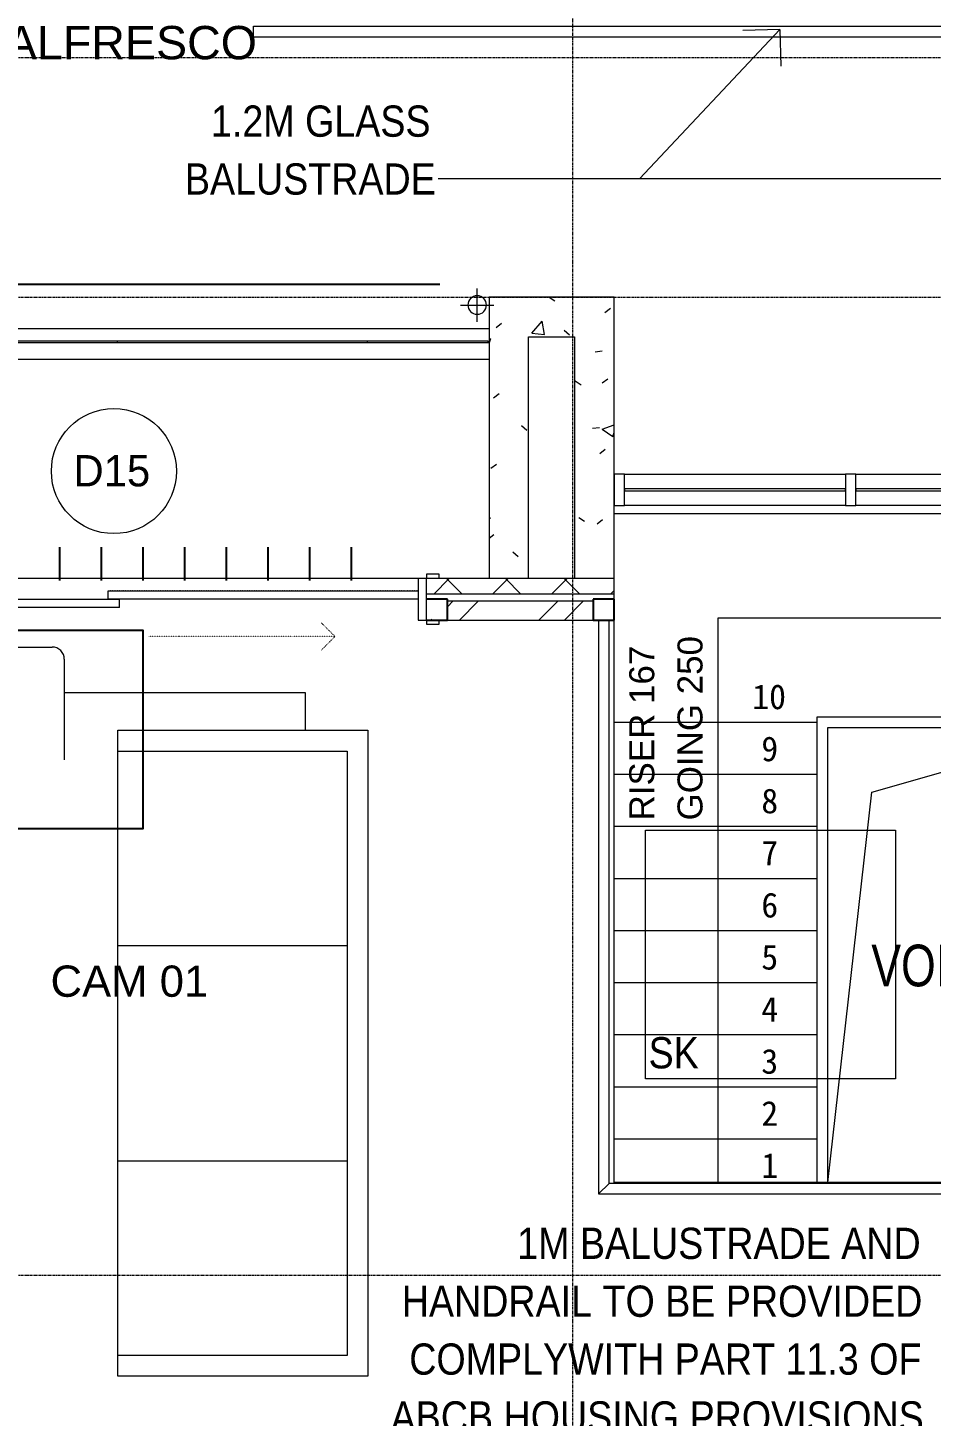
# Model space of a CAD drawing. Header units: millimetres. Extents: x -1971 to 39113, y -25802 to 13528.
# Drawn here: x 14531 to 18866, y 87 to 6751 of the extents above; entities that cross this region are included whole.
import ezdxf

# ---------------------------------------------------------------- set-up
doc = ezdxf.new("R2010")
doc.units = ezdxf.units.MM
for name, pattern in [('Dash - Tight', [4.5, 3, -1.5]), ('Grid Line', [22.225, 12.7, -3.175, 3.175, -3.175]), ('T-swing', [1.2, 0, -0.6, 0, -0.6])]:
    doc.linetypes.add(name, pattern=pattern)
for name, color, linetype, lineweight in [('A-DETL', 90, 'Continuous', 9), ('A-DETL-THIN', 151, 'Continuous', 9), ('A-DOOR', 31, 'Continuous', 9), ('A-DOOR-FRAM', 31, 'Continuous', 9), ('A-DOOR-IDEN', 31, 'Continuous', 9), ('A-FLOR', 192, 'Continuous', 18), ('A-FLOR-HRAL', 11, 'Continuous', 9), ('A-GLAZ-CURT', 52, 'Continuous', 9), ('A-GLAZ-CWMG', 51, 'Continuous', 9), ('A-WALL', 113, 'Continuous', 18), ('A-WALL-PATT', 111, 'Continuous', 18), ('G Furniture_dwg', 8, 'Continuous', 9), ('G-ANNO-TEXT', 231, 'Continuous', 9), ('P-PIPE', 3, 'Continuous', 9), ('P-PIPE-CNTR', 3, 'Continuous', 9), ('S-COLS', 52, 'Continuous', 9), ('S-GRID', 1, 'Continuous', 9), ('S-STRS', 31, 'Continuous', 9), ('S-STRS-ANNO', 31, 'Continuous', 9), ('图层 01', 18, 'Continuous', 9)]:
    doc.layers.add(name, color=color, linetype=linetype, lineweight=lineweight)
for name, color, linetype, lineweight, true_color in [('ID_CAMERA_VIEWS', 7, 'Continuous', 25, 0xb86b1b), ('ID_EXISTING_SUPERSEDED', 7, 'Continuous', 25, 0x9e978b), ('ID_LIGHTING_COVE', 7, 'Continuous', 25, 0xb86b1b), ('ID_NEW_JOINERY', 7, 'Continuous', 25, 0x181715), ('ID_REVISION_MARKUP', 7, 'Continuous', 25, 0xc83228)]:
    doc.layers.add(name, color=color, linetype=linetype, lineweight=lineweight, true_color=true_color)
doc.layers.get('ID_EXISTING_SUPERSEDED').off()
doc.styles.add('Arial', font='arial.ttf', dxfattribs={"height": 120})
doc.styles.add('Avenir', font='', dxfattribs={"width": 0.9, "height": 150})
doc.styles.add('Avenir Light', font='', dxfattribs={"height": 150})
doc.styles.add('Avenir Light_1', font='', dxfattribs={"width": 0.9, "height": 150})
doc.styles.add('Avenir_1', font='', dxfattribs={"width": 0.8, "height": 200})
doc.styles.add('ID_SANS', font='Arial.ttf')
doc.styles.add('宋体', font='', dxfattribs={"height": 119.0625})
doc.styles.get('Avenir').set_extended_font_data('Avenir')
doc.styles.get('Avenir Light').set_extended_font_data('Avenir Light')
doc.styles.get('Avenir Light_1').set_extended_font_data('Avenir Light')
doc.styles.get('Avenir_1').set_extended_font_data('Avenir')
doc.styles.get('宋体').set_extended_font_data('SimSun')
pattern_1 = [(50, (0, 0), (728.737, -63.756), [76.2, -838.2]), (355, (0, 0), (-140.972, 764.228), [60.96, -670.56]), (100.451, (60.7, -5.3), (587.77, 700.467), [64.76, -712.36]), (46.184, (0, 203.2), (1084.316, -168.17), [114.3, -1257.3]), (96.636, (90.4, 189.2), (949.61, 989.71), [97.14, -1068.54]), (351.184, (0, 203.2), (949.62, 989.7), [91.44, -1005.84]), (21, (101.6, 152.4), (606.458, -409.06), [76.2, -838.2]), (326, (101.6, 152.4), (247.208, 736.753), [60.96, -670.56]), (71.451, (152.14, 118.3), (853.668, 327.685), [64.76, -712.36]), (37.5, (0, 0), (12.3547, 338.22), [33.528, -628.904, 33.528, -647.192, -673.1]), (37.5, (0, 0), (12.3547, 338.22), [-1343.152, 33.528, -639.572]), (7.5, (0, 0), (267.279, 400.722), [33.528, -354.584, 33.528, -613.664, -256.54]), (7.5, (0, 0), (267.279, 400.722), [-1035.304, 33.528, -223.012]), (327.5, (-226.57, 0), (542.3633, -22.9153), [33.528, -220.472, 33.528, -758.952, -1051.56]), (327.5, (-226.57, 0), (542.3633, -22.9153), [-1046.48, 33.528, -1018.032]), (317.5, (-328.17, 0), (592.517, 101.707), [33.528, -296.672, 33.528, -492.76, -746.76]), (317.5, (-328.17, 0), (592.517, 101.707), [-856.488, 33.528, -713.232])]

# ---------------------------------------------------------------- blocks, each defined once
blk = doc.blocks.new('栏杆扶手 - 栏杆扶手-1178710-Ground Floor')
at = {"layer": 'A-FLOR-HRAL'}
for p, q in [((17269, 3908.4), (17269, 1153.4)), ((17319.8, 1204.2), (17319.8, 3908.4)), ((19388.6, 1458.4), (19439.4, 1458.4)), ((19388.6, 1458.4), (19388.6, 1204.2)), ((19439.4, 1153.4), (19439.4, 1458.4)), ((17319.8, 1204.2), (17269, 1153.4)), ((19388.6, 1204.2), (17319.8, 1204.2)), ((19439.4, 1153.4), (19388.6, 1204.2)), ((17269, 1153.4), (19439.4, 1153.4))]:
    blk.add_line(p, q, dxfattribs=at)
blk = doc.blocks.new('System Panel - 10mm Glazed Panel-2229845-Ground Floor')
at = {"layer": 'A-GLAZ-CURT'}
for p, q in [((530, 5), (-530, 5)), ((-530, 5), (-530, -5)), ((530, -5), (530, 5)), ((-530, -5), (530, -5))]:
    blk.add_line(p, q, dxfattribs=at)
blk = doc.blocks.new('Rectangular Mullion - 50 x 150mm-2229843-Ground Floor')
at = {"layer": 'A-GLAZ-CWMG'}
for p, q in [((17394, 4608.4), (18454, 4608.4)), ((18454, 4458.4), (17394, 4458.4))]:
    blk.add_line(p, q, dxfattribs=at)
blk = doc.blocks.new('Rectangular Mullion - 50 x 150mm-1440512-Ground Floor')
at = {"layer": 'A-GLAZ-CWMG'}
for p, q in [((-25, 75), (25, 75)), ((-25, -75), (-25, 75)), ((25, 75), (25, -75)), ((25, -75), (-25, -75))]:
    blk.add_line(p, q, dxfattribs=at)
blk = doc.blocks.new('Rectangular Mullion - 50 x 150mm-1440521-Ground Floor')
at = {"layer": 'A-GLAZ-CWMG'}
for p, q in [((0, 75), (-50, 75)), ((-50, 75), (-50, -75)), ((0, -75), (0, 75)), ((-50, -75), (0, -75))]:
    blk.add_line(p, q, dxfattribs=at)
blk = doc.blocks.new('栏杆扶手 - 栏杆扶手-1513421-Ground Floor')
at = {"layer": 'A-FLOR-HRAL'}
for p, q in [((15614, 6759.2), (15964, 6759.2)), ((15614, 6708.4), (15614, 6759.2)), ((15964, 6759.2), (16864, 6759.2)), ((16864, 6759.2), (16964, 6759.2)), ((16964, 6759.2), (18114, 6759.2)), ((18114, 6759.2), (18214, 6759.2)), ((18214, 6759.2), (19214, 6759.2)), ((19214, 6759.2), (19614, 6759.2)), ((19614, 6759.2), (20014, 6759.2)), ((20014, 6759.2), (20014, 6708.4)), ((15614, 6708.4), (15964, 6708.4)), ((15964, 6708.4), (16864, 6708.4)), ((16864, 6708.4), (16964, 6708.4)), ((16964, 6708.4), (18114, 6708.4)), ((18114, 6708.4), (18214, 6708.4)), ((18214, 6708.4), (19214, 6708.4)), ((19214, 6708.4), (19614, 6708.4)), ((19614, 6708.4), (20014, 6708.4))]:
    blk.add_line(p, q, dxfattribs=at)
blk = doc.blocks.new('栏杆扶手 - 栏杆扶手-1525653-Ground Floor')
at = {"layer": 'A-FLOR-HRAL'}
for p, q in [((18318.6, 3443.8), (19439.4, 3443.8)), ((18318.6, 1208.4), (18318.6, 3443.8)), ((19439.4, 3443.8), (19439.4, 1668.4)), ((18369.4, 3393), (19388.6, 3393)), ((18369.4, 1208.4), (18369.4, 3393)), ((19388.6, 3393), (19388.6, 1668.4)), ((19388.6, 1668.4), (19388.6, 1418.4)), ((19439.4, 1668.4), (19439.4, 1418.4)), ((19439.4, 1418.4), (19388.6, 1418.4))]:
    blk.add_line(p, q, dxfattribs=at)
blk = doc.blocks.new('System Panel - 10mm Glazed Panel-2079318-Ground Floor')
at = {"layer": 'A-GLAZ-CURT'}
for p, q in [((-600, 5), (600, 5)), ((-600, 5), (-600, -5)), ((600, 5), (600, -5)), ((600, -5), (-600, -5))]:
    blk.add_line(p, q, dxfattribs=at)
blk = doc.blocks.new('System Panel - 10mm Glazed Panel-2229846-Ground Floor')
at = {"layer": 'A-GLAZ-CURT'}
for p, q in [((-290, 5), (290, 5)), ((-290, 5), (-290, -5)), ((290, 5), (290, -5)), ((290, -5), (-290, -5))]:
    blk.add_line(p, q, dxfattribs=at)
blk = doc.blocks.new('G Furniture_dwg_G Furniture_dwg_G Furniture_dwg_YY-1786707-Ground Floor-2220966-Ground Floor-2332957-Ground Floor')
at = {"layer": '图层 01', "color": 8}
for p, q in [((933963.1, -661577), (932863.1, -661577)), ((933963.1, -662610.4), (932863.1, -662610.4))]:
    blk.add_line(p, q, dxfattribs=at)
at = {"layer": '图层 01', "color": 8, "flags": 128}
for points in [[(932763.1, -660543.5), (933963.1, -660543.5), (933963.1, -663643.9), (932763.1, -663643.9)], [(932863.1, -660643.5), (933963.1, -660643.5), (933963.1, -663543.9), (932863.1, -663543.9)]]:
    blk.add_lwpolyline(points, close=True, dxfattribs=at)
blk = doc.blocks.new('G Furniture_dwg_G Furniture_dwg-1631897-Ground Floor-2332981-Ground Floor')
at = {"layer": 'G Furniture_dwg'}
for p, q in [((52303.3, 24876.2), (52886.6, 24876.2)), ((52945, 24817.8), (52945, 24334.5))]:
    blk.add_line(p, q, dxfattribs=at)
at = {"layer": 'G Furniture_dwg', "flags": 128}
blk.add_lwpolyline([(54101.5, 24476.2), (54101.5, 24655.9), (52945, 24655.9)], dxfattribs=at)
at = {"layer": 'G Furniture_dwg'}
blk.add_arc((52886.6, 24817.8), 58.3, 0, 90, dxfattribs=at)
at = {"layer": 'ID_EXISTING_SUPERSEDED', "rotation": 180}
blk.add_blockref('G Furniture_dwg_G Furniture_dwg_G Furniture_dwg_YY-1786707-Ground Floor-2220966-Ground Floor-2332957-Ground Floor', (987164.6, -639167.7), dxfattribs=at)
blk = doc.blocks.new('G Furniture_dwg-1631897-Ground Floor')
blk.add_blockref('G Furniture_dwg_G Furniture_dwg-1631897-Ground Floor-2332981-Ground Floor', (-38238.8, -21097.2))
blk = doc.blocks.new('SCG α__ñ__í___ α______ - 100 x 100-V12-Ground Floor')
at = {"layer": 'S-COLS'}
h = blk.add_hatch(dxfattribs=at)
h.set_pattern_fill('FP_6', color=256, style=0, pattern_type=2)
h.set_pattern_definition([(50, (-16494.04, -3958.36), (728.737, -63.756), [76.2, -838.2]), (355, (-16494.04, -3958.4), (-140.97, 764.228), [60.96, -670.56]), (100.451, (-16433.3, -3963.7), (587.77, 700.467), [64.76, -712.36]), (46.184, (-16494, -3755.2), (1084.316, -168.17), [114.3, -1257.3]), (96.636, (-16403.7, -3769.2), (949.61, 989.71), [97.14, -1068.54]), (351.184, (-16494, -3755.2), (949.62, 989.7), [91.44, -1005.84]), (21, (-16392.44, -3805.96), (606.458, -409.06), [76.2, -838.2]), (326, (-16392.44, -3806), (247.21, 736.753), [60.96, -670.56]), (71.451, (-16341.9, -3840.05), (853.668, 327.685), [64.76, -712.36]), (37.5, (-16494.04, -3958.36), (12.3547, 338.22), [33.528, -628.904, 33.528, -647.192, -673.1]), (37.5, (-16494.04, -3958.36), (12.3547, 338.22), [-1343.152, 33.528, -639.572]), (7.5, (-16494.04, -3958.36), (267.279, 400.722), [33.528, -354.584, 33.528, -613.664, -256.54]), (7.5, (-16494.04, -3958.36), (267.279, 400.722), [-1035.304, 33.528, -223.012]), (327.5, (-16720.6, -3958.36), (542.3633, -22.9153), [33.528, -220.472, 33.528, -1810.512]), (327.5, (-16720.6, -3958.36), (542.3633, -22.9153), [-287.528, -758.952, 33.528, -1018.032]), (317.5, (-16822.2, -3958.36), (592.517, 101.707), [33.528, -296.672, 33.528, -1239.52]), (317.5, (-16822.2, -3958.36), (592.517, 101.707), [-363.728, -492.76, 33.528, -713.232])])
h.paths.add_polyline_path([(50, -50), (50, 50), (-50, 50), (-50, -50)])
at = {"layer": 'S-COLS', "lineweight": 25}
for p, q in [((50, 50), (-50, 50)), ((50, -50), (50, 50)), ((-50, -50), (50, -50))]:
    blk.add_line(p, q, dxfattribs=at)
blk = doc.blocks.new('SCG α__ñ__í___ α______ - 100 x 100-V13-Ground Floor')
at = {"layer": 'S-COLS'}
h = blk.add_hatch(dxfattribs=at)
h.set_pattern_fill('FP_7', color=256, style=0, pattern_type=2)
h.set_pattern_definition([(50, (-17294.04, -3958.36), (728.737, -63.756), [76.2, -838.2]), (355, (-17294.04, -3958.4), (-140.972, 764.228), [60.96, -670.56]), (100.451, (-17233.3, -3963.7), (587.77, 700.467), [64.76, -712.36]), (46.184, (-17294, -3755.2), (1084.316, -168.17), [114.3, -1257.3]), (96.636, (-17203.7, -3769.2), (949.61, 989.71), [97.14, -1068.54]), (351.184, (-17294, -3755.2), (949.62, 989.7), [91.44, -1005.84]), (21, (-17192.44, -3805.96), (606.458, -409.06), [76.2, -838.2]), (326, (-17192.44, -3806), (247.208, 736.753), [60.96, -670.56]), (71.451, (-17141.9, -3840.05), (853.668, 327.685), [64.76, -712.36]), (37.5, (-17294.04, -3958.36), (12.3547, 338.22), [33.528, -628.904, 33.528, -647.192, -673.1]), (37.5, (-17294.04, -3958.36), (12.3547, 338.22), [-1343.152, 33.528, -639.572]), (7.5, (-17294.04, -3958.36), (267.279, 400.722), [33.528, -354.584, 33.528, -613.664, -256.54]), (7.5, (-17294.04, -3958.36), (267.279, 400.722), [-1035.304, 33.528, -223.012]), (327.5, (-17520.6, -3958.36), (542.3633, -22.9153), [33.528, -220.472, 33.528, -1810.512]), (327.5, (-17520.6, -3958.36), (542.3633, -22.9153), [-287.528, -758.952, 33.528, -1018.032]), (317.5, (-17622.2, -3958.36), (592.517, 101.707), [33.528, -296.672, 33.528, -1239.52]), (317.5, (-17622.2, -3958.36), (592.517, 101.707), [-363.728, -492.76, 33.528, -713.232])])
h.paths.add_polyline_path([(-50, -50), (50, -50), (50, 50), (-50, 50), (-50, 30)])
at = {"layer": 'S-COLS', "lineweight": 25}
for p, q in [((50, 50), (-50, 50)), ((-50, 50), (-50, -50)), ((50, -50), (50, 50)), ((-50, -50), (50, -50))]:
    blk.add_line(p, q, dxfattribs=at)
blk = doc.blocks.new('CE Double Sliding Glazed _Adjustable_ - Glazed Sliding Double 3000 x 2400-2163020-Ground Floor')
at = {"layer": 'A-DOOR', "linetype": 'T-swing'}
for p, q in [((-975.3, 178.6), (-908.1, 245.8)), ((-975.3, 178.6), (-908.1, 111.5)), ((-975.3, 178.6), (-80.3, 178.6)), ((58.3, 40), (1545.8, 40)), ((-1374.2, -40), (113.3, -40))]:
    blk.add_line(p, q, dxfattribs=at)
at = {"layer": 'A-DOOR'}
for p, q in [((-1414.2, 120), (-1474.2, 120)), ((-1474.2, 120), (-1474.2, 100)), ((-1414.2, 100), (-1414.2, 120)), ((-1414.2, 100), (-1414.2, -100)), ((-1374.2, 100), (-1414.2, 100)), ((-1374.2, -100), (-1374.2, 100)), ((1585.8, 100), (1545.8, 100)), ((1545.8, 100), (1545.8, -100)), ((1645.8, 120), (1585.8, 120)), ((1585.8, 120), (1585.8, 100)), ((1585.8, -100), (1585.8, 100)), ((1645.8, 100), (1645.8, 120)), ((-1474.2, -100), (-1474.2, -120)), ((-1474.2, -120), (-1414.2, -120)), ((-1414.2, -100), (-1374.2, -100)), ((-1414.2, -120), (-1414.2, -100)), ((1545.8, -100), (1585.8, -100)), ((1585.8, -100), (1585.8, -120)), ((1585.8, -120), (1645.8, -120)), ((1645.8, -120), (1645.8, -100))]:
    blk.add_line(p, q, dxfattribs=at)
at = {"layer": 'A-DOOR-FRAM'}
for p, q in [((-1374.2, 0), (113.3, 0)), ((58.3, 40), (1545.8, 40)), ((58.3, 40), (58.3, 0)), ((113.3, 0), (113.3, -40)), ((113.3, -40), (-1374.2, -40)), ((1545.8, 0), (58.3, 0))]:
    blk.add_line(p, q, dxfattribs=at)
blk = doc.blocks.new('Annotation - Tag Door - Annotation - Tag Door-163460-Ground Floor')
at = {"layer": 'A-DOOR-IDEN'}
blk.add_circle((0, 0), 3, dxfattribs=at)

msp = doc.modelspace()

# ---------------------------------------------------------------- hatches: boundary and pattern name
at = {"layer": 'A-WALL-PATT', "lineweight": 9}
h = msp.add_hatch(dxfattribs=at)
h.set_pattern_fill('FP_4', color=256, style=0, pattern_type=2)
h.set_pattern_definition(pattern_1)
h.paths.add_polyline_path([(16744.04, 5268.364), (17154.04, 5268.364), (17154.04, 5458.364), (16744.04, 5458.364), (16744.04, 5308.364)])
h = msp.add_hatch(dxfattribs=at)
h.set_pattern_fill('FP_4', color=256, style=0, pattern_type=2)
h.set_pattern_definition(pattern_1)
h.paths.add_polyline_path([(17344.04, 4108.364), (17344.04, 5458.364), (17154.04, 5458.364), (17154.04, 4108.364), (17252.24, 4108.364)])
h = msp.add_hatch(dxfattribs=at)
h.set_pattern_fill('FP_4', color=256, style=0, pattern_type=2)
h.set_pattern_definition(pattern_1)
h.paths.add_polyline_path([(16934.04, 4108.364), (16934.04, 5268.364), (16744.04, 5268.364), (16744.04, 4108.364)])
h = msp.add_hatch(dxfattribs=at)
h.set_pattern_fill('FP_3', color=256, style=0, pattern_type=2)
h.set_pattern_definition([(45, (0, 0), (-141.4214, 141.4214), []), (135, (0, 0), (-141.4214, -141.4214), [])])
h.paths.add_polyline_path([(17269.04, 4033.364), (17344.04, 4033.364), (17344.04, 4108.364), (16444.04, 4108.364), (16444.04, 4033.364), (17252.24, 4033.364)])
h.paths.add_polyline_path([(10320.505, 4033.364), (13444.04, 4033.364), (13444.04, 4108.364), (10134.04, 4108.364), (10209.04, 4033.364), (10244.04, 4033.364)])
h = msp.add_hatch(dxfattribs=at)
h.set_pattern_fill('FP_2', color=256, style=0, pattern_type=2)
h.set_pattern_definition([(45, (0, 0), (-251.447, 251.447), []), (45, (0, 381), (-251.447, 251.447), [])])
h.paths.add_polyline_path([(16934.04, 3908.364), (17244.04, 3908.364), (17244.04, 3998.364), (16544.04, 3998.364), (16544.04, 3908.364), (16744.04, 3908.364)])
h.paths.add_polyline_path([(10334.04, 3908.364), (13444.04, 3908.364), (13444.04, 3998.364), (10334.04, 3998.364)])

# ---------------------------------------------------------------- linework, layer by layer
at = {"layer": 'A-DETL', "linetype": 'Dash - Tight'}
for p, q in [((16294.04, 6708.364), (30134.19, 6708.364)), ((17494.04, 2900.073), (18694.04, 2900.073)), ((17494.04, 1705.905), (17494.04, 2900.073)), ((18694.04, 2900.073), (18694.04, 1705.905)), ((18694.04, 1705.905), (17494.04, 1705.905))]:
    msp.add_line(p, q, dxfattribs=at)
at = {"layer": 'A-DETL', "lineweight": 25}
msp.add_line((16508.313, 5518.513), (5108.313, 5518.513), dxfattribs=at)
at = {"layer": 'A-DETL-THIN'}
for p, q in [((18580.019, 3082.038), (19388.64, 3312.964)), ((18369.44, 1208.364), (18580.019, 3082.038))]:
    msp.add_line(p, q, dxfattribs=at)
at = {"layer": 'A-FLOR'}
for p, q in [((16404.04, 4108.364), (13484.04, 4108.364)), ((17344.04, 1208.364), (17344.04, 3908.364)), ((19388.64, 1208.364), (17344.04, 1208.364))]:
    msp.add_line(p, q, dxfattribs=at)
at = {"layer": 'A-WALL'}
for p, q in [((17344.04, 5458.364), (16744.04, 5458.364)), ((16744.04, 5458.364), (16744.04, 4108.364)), ((17344.04, 4008.364), (17344.04, 5458.364)), ((5284.04, 5308.364), (16744.04, 5308.364)), ((16934.04, 5268.364), (17154.04, 5268.364)), ((16934.04, 4108.364), (16934.04, 5268.364)), ((17154.04, 5268.364), (17154.04, 4108.364)), ((16744.04, 5158.364), (5434.04, 5158.364)), ((17344.04, 4108.364), (16444.04, 4108.364)), ((16544.04, 3908.364), (17244.04, 3908.364))]:
    msp.add_line(p, q, dxfattribs=at)
at = {"layer": 'A-WALL', "lineweight": 9}
for p, q in [((17344.04, 4033.364), (16444.04, 4033.364)), ((17244.04, 3998.364), (16544.04, 3998.364))]:
    msp.add_line(p, q, dxfattribs=at)
at = {"layer": 'G-ANNO-TEXT', "color": 7}
for p, q in [((18138.846, 6743.519), (17465.825, 6025.44)), ((18138.846, 6743.519), (17962.162, 6737.796)), ((18138.846, 6743.519), (18144.569, 6566.835)), ((20126.258, 6025.44), (16499.349, 6025.44)), ((17465.825, 6025.44), (16499.349, 6025.44))]:
    msp.add_line(p, q, dxfattribs=at)
at = {"layer": 'ID_LIGHTING_COVE'}
for p, q in [((14684.04, 4098.364), (14684.04, 4258.364)), ((14884.04, 4098.364), (14884.04, 4258.364)), ((15084.04, 4098.364), (15084.04, 4258.364)), ((15284.04, 4098.364), (15284.04, 4258.364)), ((15484.04, 4098.364), (15484.04, 4258.364)), ((15684.04, 4098.364), (15684.04, 4258.364)), ((15884.04, 4098.364), (15884.04, 4258.364)), ((16084.04, 4098.364), (16084.04, 4258.364))]:
    msp.add_line(p, q, dxfattribs=at)
at = {"layer": 'ID_NEW_JOINERY'}
msp.add_lwpolyline([(11284.04, 458.364), (12234.04, 458.364), (12234.04, 2908.364), (15084.04, 2908.364), (15084.04, 3858.364), (11284.04, 3858.364)], close=True, dxfattribs=at)
at = {"layer": 'P-PIPE'}
for start, end in [(0, 180), (180, 0)]:
    msp.add_arc((16687.197, 5420.364), 44.45, start, end, dxfattribs=at)
at = {"layer": 'P-PIPE-CNTR'}
for p, q in [((16687.197, 5340.364), (16687.197, 5500.364)), ((16607.197, 5420.364), (16767.197, 5420.364))]:
    msp.add_line(p, q, dxfattribs=at)
at = {"layer": 'S-GRID', "linetype": 'Grid Line'}
for p, q in [((17144.04, 10903.84), (17144.04, -9321.465)), ((-1062.147, 6608.364), (38143.478, 6608.364)), ((-1062.147, 5458.364), (38143.478, 5458.364)), ((-1062.147, 763.364), (38143.478, 763.364))]:
    msp.add_line(p, q, dxfattribs=at)
at = {"layer": 'S-STRS'}
for p, q in [((19614.04, 4418.364), (17344.04, 4418.364)), ((17344.04, 3418.364), (18318.64, 3418.364)), ((17344.04, 3168.364), (18318.64, 3168.364)), ((17344.04, 2918.364), (18318.64, 2918.364)), ((17344.04, 2668.364), (18318.64, 2668.364)), ((17344.04, 2418.364), (18318.64, 2418.364)), ((17344.04, 2168.364), (18318.64, 2168.364)), ((17344.04, 1918.364), (18318.64, 1918.364)), ((17344.04, 1668.364), (18318.64, 1668.364)), ((17344.04, 1418.364), (18318.64, 1418.364))]:
    msp.add_line(p, q, dxfattribs=at)
at = {"layer": 'S-STRS', "linetype": 'Dash - Tight'}
for p, q in [((17344.04, 3418.364), (18318.64, 3418.364)), ((17344.04, 3168.364), (18318.64, 3168.364)), ((17344.04, 2918.364), (18318.64, 2918.364)), ((17344.04, 2668.364), (18318.64, 2668.364)), ((17344.04, 2418.364), (18318.64, 2418.364)), ((17344.04, 2168.364), (18318.64, 2168.364)), ((17344.04, 1918.364), (18318.64, 1918.364)), ((17344.04, 1668.364), (18318.64, 1668.364)), ((17344.04, 1418.364), (18318.64, 1418.364))]:
    msp.add_line(p, q, dxfattribs=at)
at = {"layer": 'S-STRS-ANNO'}
for p, q in [((17844.04, 3918.364), (19914.04, 3918.364)), ((17844.04, 3418.364), (17844.04, 3918.364)), ((17844.04, 3168.364), (17844.04, 3418.364)), ((17844.04, 2918.364), (17844.04, 3168.364)), ((17844.04, 2668.364), (17844.04, 2918.364)), ((17844.04, 2418.364), (17844.04, 2668.364)), ((17844.04, 2168.364), (17844.04, 2418.364)), ((17844.04, 1918.364), (17844.04, 2168.364)), ((17844.04, 1668.364), (17844.04, 1918.364)), ((17844.04, 1418.364), (17844.04, 1668.364)), ((17844.04, 1208.364), (17844.04, 1418.364))]:
    msp.add_line(p, q, dxfattribs=at)

# ---------------------------------------------------------------- block references
at = {"layer": 'A-DOOR', "rotation": 180}
msp.add_blockref('CE Double Sliding Glazed _Adjustable_ - Glazed Sliding Double 3000 x 2400-2163020-Ground Floor', (15029.798, 4008.364), dxfattribs=at)
at = {"layer": 'A-DOOR-IDEN', "xscale": 99.99999999999993, "yscale": 99.99999999999993, "zscale": 99.99999999999993}
msp.add_blockref('Annotation - Tag Door - Annotation - Tag Door-163460-Ground Floor', (14944.04, 4623.204), dxfattribs=at)
at = {"layer": 'A-FLOR-HRAL'}
for name in ['栏杆扶手 - 栏杆扶手-1513421-Ground Floor', '栏杆扶手 - 栏杆扶手-1178710-Ground Floor', '栏杆扶手 - 栏杆扶手-1525653-Ground Floor']:
    msp.add_blockref(name, (0, 0), dxfattribs=at)
at = {"layer": 'A-GLAZ-CURT'}
for name, p in [('System Panel - 10mm Glazed Panel-2079318-Ground Floor', (14359.04, 5243.364)), ('System Panel - 10mm Glazed Panel-2079318-Ground Floor', (15559.04, 5243.364)), ('System Panel - 10mm Glazed Panel-2229846-Ground Floor', (16449.04, 5243.364)), ('System Panel - 10mm Glazed Panel-2229845-Ground Floor', (17924.04, 4533.364)), ('System Panel - 10mm Glazed Panel-2229845-Ground Floor', (19034.04, 4533.364))]:
    msp.add_blockref(name, p, dxfattribs=at)
at = {"layer": 'A-GLAZ-CWMG', "rotation": 180}
msp.add_blockref('Rectangular Mullion - 50 x 150mm-1440521-Ground Floor', (17344.04, 4533.364), dxfattribs=at)
at = {"layer": 'A-GLAZ-CWMG'}
for p in [(0, 0), (1110, 0)]:
    msp.add_blockref('Rectangular Mullion - 50 x 150mm-2229843-Ground Floor', p, dxfattribs=at)
at = {"layer": 'A-GLAZ-CWMG', "extrusion": (0, 0, -1), "rotation": 180}
msp.add_blockref('Rectangular Mullion - 50 x 150mm-1440512-Ground Floor', (-18479.04, 4533.364), dxfattribs=at)
at = {"layer": 'G Furniture_dwg'}
msp.add_blockref('G Furniture_dwg-1631897-Ground Floor', (0, 0), dxfattribs=at)
at = {"layer": 'S-COLS'}
for name, p in [('SCG α__ñ__í___ α______ - 100 x 100-V12-Ground Floor', (16494.04, 3958.364)), ('SCG α__ñ__í___ α______ - 100 x 100-V13-Ground Floor', (17294.04, 3958.364))]:
    msp.add_blockref(name, p, dxfattribs=at)

# ---------------------------------------------------------------- texts
at = {"layer": 'A-DOOR-IDEN', "insert": (14750.162, 4700.108), "char_height": 150, "width": 464.97875, "attachment_point": 1, "style": 'Avenir Light'}
msp.add_mtext('D15', dxfattribs=at)
at = {"layer": 'G-ANNO-TEXT', "color": 7, "attachment_point": 1}
for s, insert, char_height, width, style in [('1.2M GLASS ', (15409.711, 6378.253), 150, 1320.37931, 'Avenir'), ('BALUSTRADE', (15284.695, 6100.44), 150, 1471.89825, 'Avenir'), ('VOID', (18578.208, 2350.197), 200, 673.4175, 'Avenir_1'), ('1M BALUSTRADE AND ', (16879.118, 991.653), 150, 2460.37894, 'Avenir'), ('HANDRAIL TO BE PROVIDED ', (16325.478, 713.84), 150, 3131.39138, 'Avenir'), ('COMPLYWITH PART 11.3 OF ', (16361.196, 436.028), 150, 3088.10025, 'Avenir'), ('ABCB HOUSING PROVISIONS', (16271.899, 158.215), 150, 3196.32806, 'Avenir')]:
    msp.add_mtext(s, dxfattribs=dict(at, insert=insert, char_height=char_height, width=width, style=style))
at = {"layer": 'G-ANNO-TEXT', "color": 7, "char_height": 120, "width": 1010.12625, "attachment_point": 1, "rotation": 90, "style": 'Arial'}
for s, insert in [('GOING 250', (17648.297, 2946.568)), ('RISER 167', (17416.787, 2946.568))]:
    msp.add_mtext(s, dxfattribs=dict(at, insert=insert))
at = {"layer": 'G-ANNO-TEXT', "color": 8, "insert": (17509.584, 1906.284), "char_height": 150, "width": 274.17712, "attachment_point": 1, "style": 'Avenir Light_1'}
msp.add_mtext('SK', dxfattribs=at)
at = {"layer": 'ID_CAMERA_VIEWS', "style": 'ID_SANS'}
msp.add_text('CAM 01', height=150, dxfattribs=at).set_placement((14640, 2100))
at = {"layer": 'ID_REVISION_MARKUP', "style": 'ID_SANS'}
msp.add_text('REV-06  LIVING / ALFRESCO', height=160, dxfattribs=at).set_placement((12600, 6600))
at = {"layer": 'S-STRS-ANNO', "char_height": 119.0625, "attachment_point": 1, "line_spacing_factor": 0.877739, "style": '宋体'}
for s, insert, width in [('10', (18006.951, 3599.723), 209.01162), ('\\f宋体|b0|i0|c134|p2|;9', (18050.496, 3349.723), 104.50581), ('\\f宋体|b0|i0|c134|p2|;8', (18050.496, 3099.723), 104.50581), ('\\f宋体|b0|i0|c134|p2|;7', (18050.496, 2849.723), 104.50581), ('\\f宋体|b0|i0|c134|p2|;6', (18050.496, 2599.723), 104.50581), ('\\f宋体|b0|i0|c134|p2|;5', (18050.496, 2349.723), 104.50581), ('\\f宋体|b0|i0|c134|p2|;4', (18050.496, 2099.723), 104.50581), ('\\f宋体|b0|i0|c134|p2|;3', (18050.496, 1849.723), 104.50581), ('\\f宋体|b0|i0|c134|p2|;2', (18050.496, 1599.723), 104.50581), ('\\f宋体|b0|i0|c134|p2|;1', (18050.496, 1349.723), 104.50581)]:
    msp.add_mtext(s, dxfattribs=dict(at, insert=insert, width=width))

doc.saveas('drawing.dxf')
